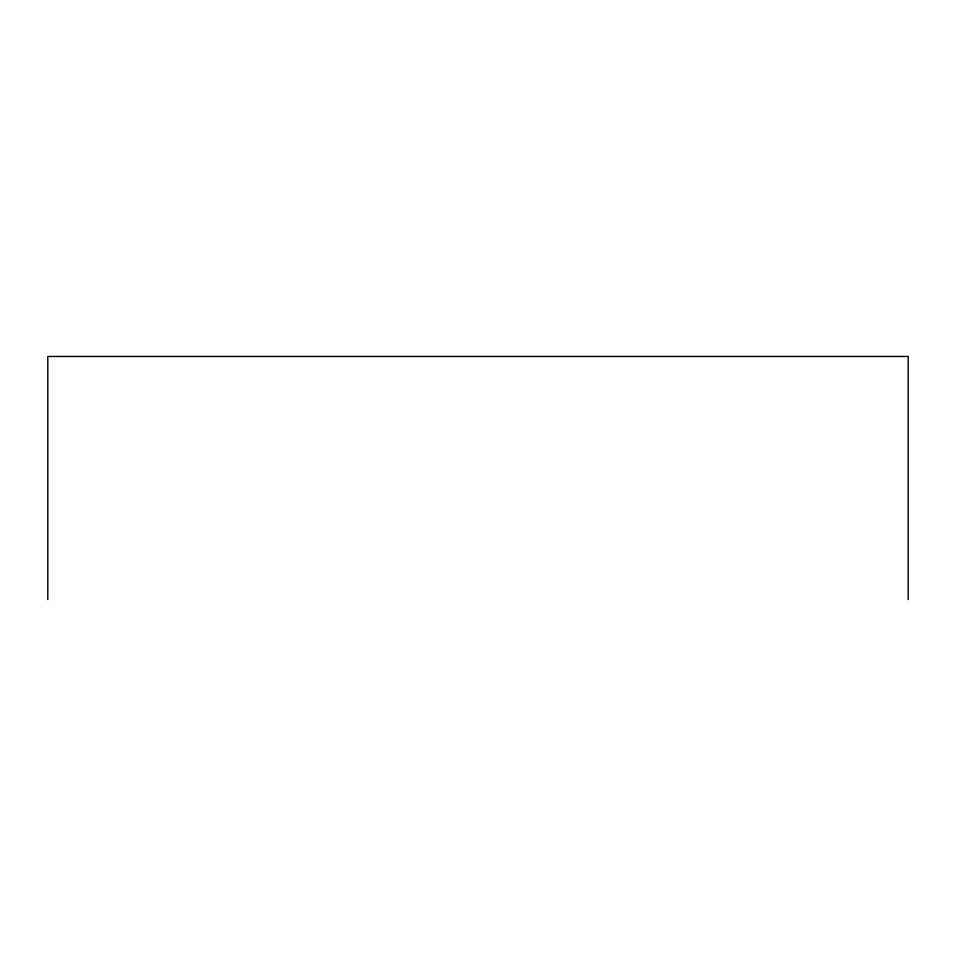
<?xml version="1.0" encoding="UTF-8"?>
<svg xmlns="http://www.w3.org/2000/svg" width="956" height="956" viewBox="0 0 956 956"><rect width="100%" height="100%" fill="white"/><g stroke="black" fill="none" stroke-linecap="round" stroke-linejoin="round"><path stroke-width="1.43" d="M908.2 599.543L908.2 356.457L47.8 356.457L47.8 599.543"/></g></svg>
